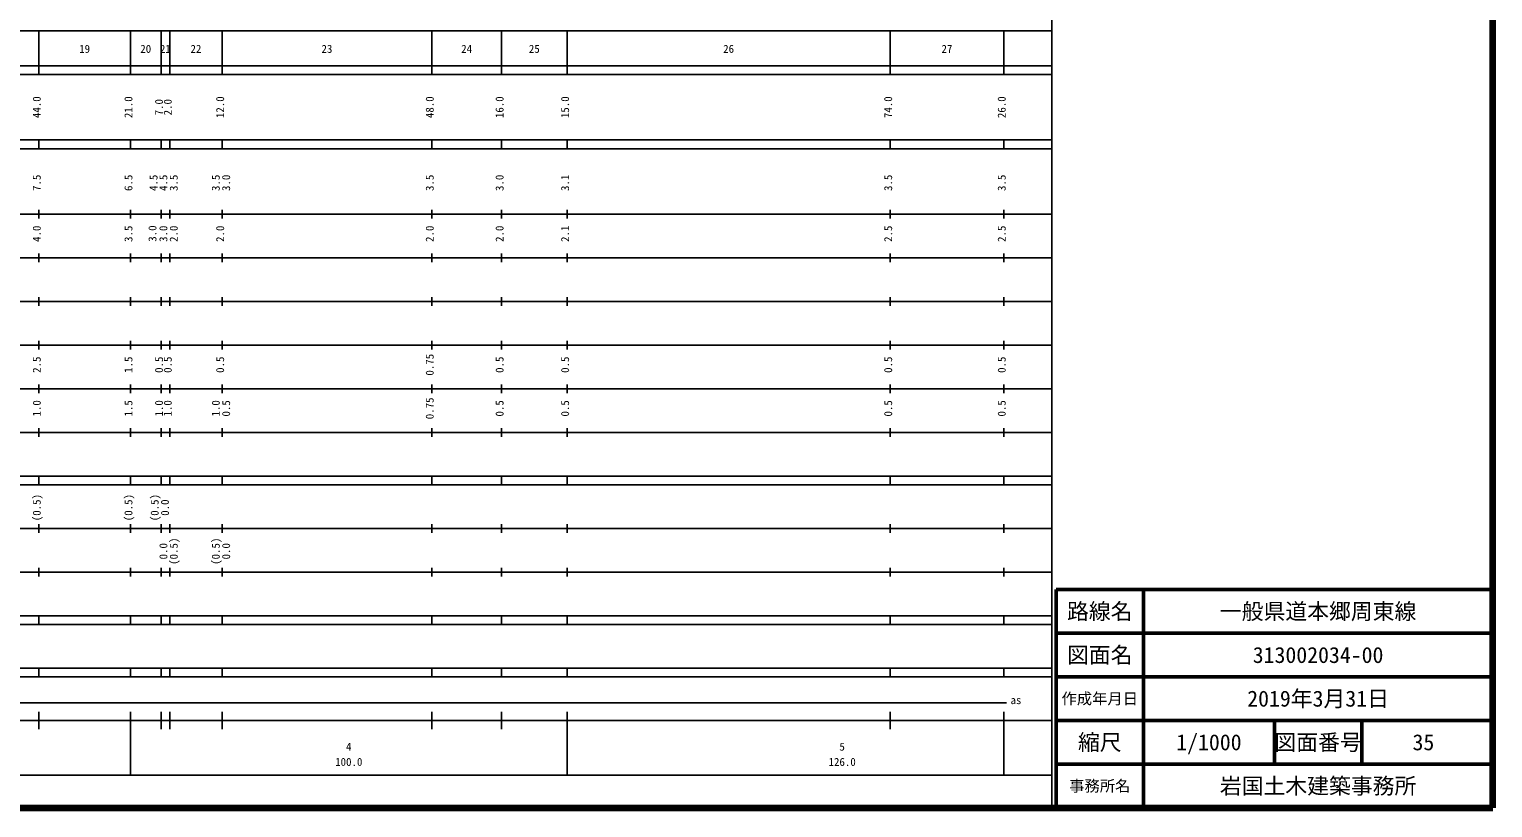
# Model space of a CAD drawing. Units: millimetres on the paper, enlarged 1000 times. Extents: x 40000 to 680000, y 20000 to 380000.
# Drawn here: x 344824 to 680000, y 20000 to 198357 of the extents above; entities that cross this region are included whole.
import ezdxf
from ezdxf.enums import TextEntityAlignment as Align

# ---------------------------------------------------------------- set-up
doc = ezdxf.new("R2010")
doc.units = ezdxf.units.MM
doc.header["$LTSCALE"] = 1000
for name, color, linetype, lineweight in [('M-TTL', 2, 'Continuous', 140), ('M-TTL-BAND', 7, 'Continuous', 25), ('M-TTL-FRAM', 2, 'Continuous', 50), ('M-TTL-LINE', 7, 'Continuous', 50)]:
    doc.layers.add(name, color=color, linetype=linetype, lineweight=lineweight)
doc.layers.add('M-TTL-TXT', color=7, linetype='Continuous')
doc.styles.add('ＭＳ ゴシック', font='')
doc.styles.get('ＭＳ ゴシック').set_extended_font_data('MS Gothic')

msp = doc.modelspace()

# ---------------------------------------------------------------- linework, layer by layer
at = {"layer": 'M-TTL'}
for p, q in [((680000, 20000), (680000, 380000)), ((40000, 20000), (680000, 20000))]:
    msp.add_line(p, q, dxfattribs=at)
at = {"layer": 'M-TTL-BAND'}
for p, q in [((579000, 20000), (579000, 370000)), ((68000, 198000), (579000, 198000)), ((347000, 188000), (347000, 198000)), ((368000, 188000), (368000, 198000)), ((375000, 188000), (375000, 198000)), ((377000, 188000), (377000, 198000)), ((389000, 188000), (389000, 198000)), ((437000, 188000), (437000, 198000)), ((453000, 188000), (453000, 198000)), ((468000, 188000), (468000, 198000)), ((542000, 188000), (542000, 198000)), ((568000, 188000), (568000, 198000)), ((40000, 190000), (579000, 190000)), ((40000, 188000), (579000, 188000)), ((40000, 173000), (579000, 173000)), ((40000, 171000), (579000, 171000)), ((347000, 171000), (347000, 173000)), ((368000, 171000), (368000, 173000)), ((375000, 171000), (375000, 173000)), ((377000, 171000), (377000, 173000)), ((389000, 171000), (389000, 173000)), ((437000, 171000), (437000, 173000)), ((453000, 171000), (453000, 173000)), ((468000, 171000), (468000, 173000)), ((542000, 171000), (542000, 173000)), ((568000, 171000), (568000, 173000)), ((40000, 156000), (579000, 156000)), ((347000, 155000), (347000, 157000)), ((368000, 155000), (368000, 157000)), ((375000, 155000), (375000, 157000)), ((377000, 155000), (377000, 157000)), ((389000, 155000), (389000, 157000)), ((437000, 155000), (437000, 157000)), ((453000, 155000), (453000, 157000)), ((468000, 155000), (468000, 157000)), ((542000, 155000), (542000, 157000)), ((568000, 155000), (568000, 157000)), ((46000, 146000), (579000, 146000)), ((347000, 145000), (347000, 147000)), ((368000, 145000), (368000, 147000)), ((375000, 145000), (375000, 147000)), ((377000, 145000), (377000, 147000)), ((389000, 145000), (389000, 147000)), ((437000, 145000), (437000, 147000)), ((453000, 145000), (453000, 147000)), ((468000, 145000), (468000, 147000)), ((542000, 145000), (542000, 147000)), ((568000, 145000), (568000, 147000)), ((52000, 136000), (579000, 136000)), ((347000, 135000), (347000, 137000)), ((368000, 135000), (368000, 137000)), ((375000, 135000), (375000, 137000)), ((377000, 135000), (377000, 137000)), ((389000, 135000), (389000, 137000)), ((437000, 135000), (437000, 137000)), ((453000, 135000), (453000, 137000)), ((468000, 135000), (468000, 137000)), ((542000, 135000), (542000, 137000)), ((568000, 135000), (568000, 137000)), ((46000, 126000), (579000, 126000)), ((347000, 125000), (347000, 127000)), ((368000, 125000), (368000, 127000)), ((375000, 125000), (375000, 127000)), ((377000, 125000), (377000, 127000)), ((389000, 125000), (389000, 127000)), ((437000, 125000), (437000, 127000)), ((453000, 125000), (453000, 127000)), ((468000, 125000), (468000, 127000)), ((542000, 125000), (542000, 127000)), ((568000, 125000), (568000, 127000)), ((52000, 116000), (579000, 116000)), ((347000, 115000), (347000, 117000)), ((368000, 115000), (368000, 117000)), ((375000, 115000), (375000, 117000)), ((377000, 115000), (377000, 117000)), ((389000, 115000), (389000, 117000)), ((437000, 115000), (437000, 117000)), ((453000, 115000), (453000, 117000)), ((468000, 115000), (468000, 117000)), ((542000, 115000), (542000, 117000)), ((568000, 115000), (568000, 117000)), ((46000, 106000), (579000, 106000)), ((347000, 105000), (347000, 107000)), ((368000, 105000), (368000, 107000)), ((375000, 105000), (375000, 107000)), ((377000, 105000), (377000, 107000)), ((389000, 105000), (389000, 107000)), ((437000, 105000), (437000, 107000)), ((453000, 105000), (453000, 107000)), ((468000, 105000), (468000, 107000)), ((542000, 105000), (542000, 107000)), ((568000, 105000), (568000, 107000)), ((40000, 96000), (579000, 96000)), ((40000, 94000), (579000, 94000)), ((347000, 94000), (347000, 96000)), ((368000, 94000), (368000, 96000)), ((375000, 94000), (375000, 96000)), ((377000, 94000), (377000, 96000)), ((389000, 94000), (389000, 96000)), ((437000, 94000), (437000, 96000)), ((453000, 94000), (453000, 96000)), ((468000, 94000), (468000, 96000)), ((542000, 94000), (542000, 96000)), ((568000, 94000), (568000, 96000)), ((49000, 84000), (579000, 84000)), ((347000, 83000), (347000, 85000)), ((368000, 83000), (368000, 85000)), ((375000, 83000), (375000, 85000)), ((377000, 83000), (377000, 85000)), ((389000, 83000), (389000, 85000)), ((437000, 83000), (437000, 85000)), ((453000, 83000), (453000, 85000)), ((468000, 83000), (468000, 85000)), ((542000, 83000), (542000, 85000)), ((568000, 83000), (568000, 85000)), ((40000, 74000), (579000, 74000)), ((347000, 73000), (347000, 75000)), ((368000, 73000), (368000, 75000)), ((375000, 73000), (375000, 75000)), ((377000, 73000), (377000, 75000)), ((389000, 73000), (389000, 75000)), ((437000, 73000), (437000, 75000)), ((453000, 73000), (453000, 75000)), ((468000, 73000), (468000, 75000)), ((542000, 73000), (542000, 75000)), ((568000, 73000), (568000, 75000)), ((40000, 64000), (579000, 64000)), ((347000, 62000), (347000, 64000)), ((368000, 62000), (368000, 64000)), ((375000, 62000), (375000, 64000)), ((377000, 62000), (377000, 64000)), ((389000, 62000), (389000, 64000)), ((437000, 62000), (437000, 64000)), ((453000, 62000), (453000, 64000)), ((468000, 62000), (468000, 64000)), ((542000, 62000), (542000, 64000)), ((568000, 62000), (568000, 64000)), ((40000, 62000), (579000, 62000)), ((40000, 52000), (579000, 52000)), ((347000, 50000), (347000, 52000)), ((368000, 50000), (368000, 52000)), ((375000, 50000), (375000, 52000)), ((377000, 50000), (377000, 52000)), ((389000, 50000), (389000, 52000)), ((437000, 50000), (437000, 52000)), ((453000, 50000), (453000, 52000)), ((468000, 50000), (468000, 52000)), ((542000, 50000), (542000, 52000)), ((568000, 50000), (568000, 52000)), ((40000, 50000), (579000, 50000)), ((71000, 44000), (568673, 44000)), ((347000, 38000), (347000, 42000)), ((368000, 27500), (368000, 42000)), ((375000, 38000), (375000, 42000)), ((377000, 38000), (377000, 42000)), ((389000, 38000), (389000, 42000)), ((437000, 38000), (437000, 42000)), ((453000, 38000), (453000, 42000)), ((468000, 27500), (468000, 42000)), ((542000, 38000), (542000, 42000)), ((568000, 38000), (568000, 42000)), ((40000, 40000), (579000, 40000)), ((568000, 38000), (568060, 27500)), ((68000, 27500), (579000, 27500))]:
    msp.add_line(p, q, dxfattribs=at)
at = {"layer": 'M-TTL-FRAM'}
for p, q in [((680000, 70000), (580000, 70000)), ((580000, 70000), (580000, 20000))]:
    msp.add_line(p, q, dxfattribs=at)
at = {"layer": 'M-TTL-LINE'}
for p, q in [((600000, 70000), (600000, 20000)), ((680000, 60000), (580000, 60000)), ((680000, 50000), (580000, 50000)), ((680000, 40000), (580000, 40000)), ((630000, 40000), (630000, 30000)), ((650000, 40000), (650000, 30000)), ((680000, 30000), (580000, 30000))]:
    msp.add_line(p, q, dxfattribs=at)

# ---------------------------------------------------------------- texts
at = {"layer": 'M-TTL-BAND', "style": 'ＭＳ ゴシック'}
for s, p in [('19', (357500, 192405)), ('20', (371500, 192405)), ('21', (376000, 192405)), ('22', (383000, 192405)), ('23', (413000, 192405)), ('24', (445000, 192405)), ('25', (460500, 192405)), ('26', (505000, 192405)), ('27', (555000, 192405)), ('as', (570802, 43193)), ('4', (418000, 32523)), ('5', (531000, 32523)), ('100.0', (418000, 29033)), ('126.0', (531000, 29033))]:
    msp.add_text(s, height=1833, dxfattribs=at).set_placement(p, align=Align.BOTTOM_CENTER)
for s, p in [('44.0', (348000, 180500)), ('21.0', (369000, 180500)), ('7.0', (376000, 180500)), ('2.0', (378000, 180500)), ('12.0', (390000, 180500)), ('48.0', (438000, 180500)), ('16.0', (454000, 180500)), ('15.0', (469000, 180500)), ('74.0', (543000, 180500)), ('26.0', (569000, 180500)), ('7.5', (348000, 163174)), ('6.5', (369000, 163174)), ('4.5', (374750, 163174)), ('4.5', (377000, 163174)), ('3.5', (379370, 163174)), ('3.5', (389000, 163174)), ('3.0', (391370, 163174)), ('3.5', (438000, 163174)), ('3.0', (454000, 163174)), ('3.1', (469000, 163174)), ('3.5', (543000, 163174)), ('3.5', (569000, 163174)), ('4.0', (348000, 151500)), ('3.5', (369000, 151500)), ('3.0', (374500, 151548)), ('3.0', (377000, 151500)), ('2.0', (379370, 151500)), ('2.0', (390000, 151500)), ('2.0', (438000, 151500)), ('2.0', (454000, 151500)), ('2.1', (469000, 151500)), ('2.5', (543000, 151500)), ('2.5', (569000, 151500)), ('2.5', (348000, 121500)), ('1.5', (369000, 121500)), ('0.5', (376000, 121500)), ('0.5', (378000, 121500)), ('0.5', (390000, 121500)), ('0.75', (438000, 121500)), ('0.5', (454000, 121500)), ('0.5', (469000, 121500)), ('0.5', (543000, 121500)), ('0.5', (569000, 121500)), ('1.0', (348000, 111500)), ('1.5', (369000, 111500)), ('1.0', (376000, 111500)), ('1.0', (378000, 111500)), ('1.0', (389000, 111500)), ('0.5', (391370, 111500)), ('0.75', (438000, 111500)), ('0.5', (454000, 111500)), ('0.5', (469000, 111500)), ('0.5', (543000, 111500)), ('0.5', (569000, 111500)), ('(0.5)', (348000, 88764)), ('(0.5)', (369000, 88764)), ('(0.5)', (375000, 88764)), ('0.0', (377370, 88764)), ('0.0', (377000, 78764)), ('(0.5)', (379370, 78764)), ('(0.5)', (389000, 78764)), ('0.0', (391370, 78764))]:
    msp.add_text(s, height=1833, rotation=90, dxfattribs=at).set_placement(p, align=Align.BOTTOM_CENTER)
at = {"layer": 'M-TTL-TXT', "style": 'ＭＳ ゴシック'}
for s, height, p in [('路線名', 3666, (590000, 65000)), ('路線名', 3666, (590000, 65000)), ('一般県道本郷周東線', 3666, (640000, 65000)), ('図面名', 3666, (590000, 55000)), ('図面名', 3666, (590000, 55000)), ('313002034-00', 3666, (640000, 55000)), ('2019年3月31日', 3666, (640000, 45000)), ('作成年月日', 2566, (590000, 45000)), ('作成年月日', 2566, (590000, 45000)), ('縮尺', 3666, (590000, 35000)), ('縮尺', 3666, (590000, 35000)), ('1/1000', 3666, (615000, 35000)), ('図面番号', 3666, (640000, 35000)), ('図面番号', 3666, (640000, 35000)), ('35', 3666, (664125, 35000)), ('岩国土木建築事務所', 3666, (640000, 25000)), ('事務所名', 2566, (590000, 25000)), ('事務所名', 2566, (590000, 25000))]:
    msp.add_text(s, height=height, dxfattribs=at).set_placement(p, align=Align.MIDDLE_CENTER)

doc.saveas('drawing.dxf')
